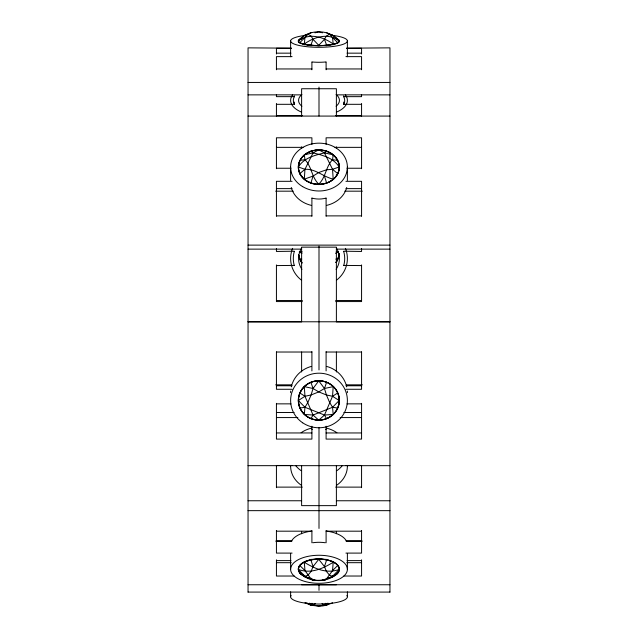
<?xml version="1.0" encoding="UTF-8"?>
<svg xmlns="http://www.w3.org/2000/svg" width="638" height="638" viewBox="0 0 638 638"><rect width="100%" height="100%" fill="white"/><g stroke="black" fill="none" stroke-linecap="round" stroke-linejoin="round"><path stroke-width="0.96" d="M326.568 151.102L324.463 152.889C314.725 155.281 303.991 157.865 298.329 166.981L304.964 169.301L304.31 179.134A15.727 14.658 83.2 0 0 310.937 182.859A15.735 15.479 45.5 0 0 318.753 184.167A15.727 15.479 -45.5 0 0 326.568 182.859A15.735 14.658 -83.2 0 0 333.195 179.134A15.735 13.135 78.7 0 0 337.63 173.56A15.735 11.149 64.4 0 0 339.185 166.981A15.727 8.996 50.9 0 0 337.63 160.401A15.735 7.01 37.1 0 0 333.195 154.827A15.727 5.487 22.6 0 0 326.568 151.102A15.735 4.665 7.6 0 0 318.753 149.794A15.727 4.657 -7.6 0 0 310.937 151.102A15.735 5.487 -22.6 0 0 304.31 154.827A15.727 7.01 -37.1 0 0 299.884 160.401A15.735 8.996 -50.9 0 0 298.329 166.981A15.727 11.149 -64.4 0 0 299.884 173.56A15.735 13.135 -78.7 0 0 304.31 179.134L313.043 176.096L318.753 172.491L326.409 169.82L332.542 169.301L339.177 166.981C333.514 157.865 322.788 155.281 313.043 152.889L304.31 154.827L304.964 159.683C311.807 166.638 311.615 177.372 318.753 184.167C325.898 177.372 325.707 166.638 332.542 159.683L333.195 154.827L324.463 152.889L318.753 149.794L313.043 152.889L304.964 169.301L299.884 173.552M332.542 396.278L333.195 386.628A15.727 13.821 49.1 0 0 326.568 382.361A15.735 14.243 17.3 0 0 318.753 380.862A15.727 14.235 -17.3 0 0 310.937 382.361A15.735 13.829 -49.1 0 0 304.31 386.62A15.727 13.063 -75.4 0 0 299.884 393A15.735 12.058 82.4 0 0 298.329 400.528A15.727 10.982 62.7 0 0 299.884 408.049A15.735 9.985 44.3 0 0 304.31 414.429A15.727 9.211 26.4 0 0 310.937 418.688A15.735 8.804 8.8 0 0 318.753 420.187A15.727 8.804 -8.8 0 0 326.568 418.688A15.735 9.219 -26.4 0 0 333.195 414.429A15.735 9.977 -44.3 0 0 337.63 408.049A15.735 10.982 -62.7 0 0 339.185 400.52A15.727 12.058 -82.4 0 0 337.63 393A15.735 13.063 75.4 0 0 333.195 386.62L324.463 388.502L318.753 391.915L311.097 394.962L304.964 396.278L298.329 400.528L304.964 407.275L324.463 415.043L333.195 414.429L332.542 407.275L329.583 402.331L326.409 394.962L324.463 388.502L318.753 380.87L313.043 388.502L311.097 394.962L307.931 402.331L304.964 407.275L304.31 414.429L313.043 415.043L332.542 407.275L339.177 400.528L332.542 396.278L326.409 394.962L318.753 391.915L313.043 388.502L304.31 386.628L304.964 396.278L313.043 415.043L318.753 420.179L324.463 415.043L332.542 396.278L337.622 393M322.565 580.038L324.463 580.269L326.409 579.009L332.542 570.595L333.195 562.277A15.727 13.31 -42.5 0 0 326.568 560.076A15.735 14.634 -20.1 0 0 318.753 559.303A15.727 14.626 20.1 0 0 310.937 560.076A15.735 13.31 42.5 0 0 304.31 562.269A15.727 10.862 48.2 0 0 299.884 565.555A15.735 7.664 46.8 0 0 298.329 569.439A15.727 4.211 41.3 0 0 299.884 573.315A15.735 1.013 32.7 0 0 304.31 576.6C313.13 581.944 324.375 581.952 333.195 576.6A15.735 1.013 -32.7 0 0 337.63 573.315A15.735 4.211 -41.3 0 0 339.185 569.439A15.727 7.664 -46.8 0 0 337.63 565.555A15.735 10.862 -48.2 0 0 333.195 562.269C322.621 568.745 310.77 574.056 298.329 569.439L304.964 576.266L313.043 580.269L314.949 580.038M311.097 32.602L307.931 34.292L304.964 37.562L304.31 43.982A15.727 10.926 -30.1 0 0 310.937 44.963A15.735 12.409 -11.9 0 0 318.753 45.306A15.727 12.409 11.9 0 0 326.568 44.963A15.735 10.926 30.1 0 0 333.195 43.982A15.735 8.182 39.2 0 0 337.63 42.515A15.735 4.594 41.7 0 0 339.185 40.784A15.727 0.71 39.6 0 0 337.63 39.062C327.733 29.38 309.781 29.372 299.884 39.054A15.735 0.71 -39.6 0 0 298.329 40.784A15.727 4.594 -41.7 0 0 299.884 42.515A15.735 8.182 -39.2 0 0 304.31 43.982C314.51 36.749 328.187 32.642 339.177 40.784L332.542 35.034L329.583 34.292L326.409 32.602M310.937 182.859L313.043 176.096M324.463 580.269L326.568 578.802A15.735 1.435 -21.2 0 1 333.195 576.6L329.583 575.213L326.409 571.417L324.463 566.592L326.568 560.076M324.463 388.502L326.568 382.361M310.937 44.963L313.043 39.349L311.097 35.991L307.931 34.292L304.964 35.034L298.329 40.784C309.318 32.642 322.995 36.749 333.195 43.982L332.542 37.562L329.583 34.292L326.409 35.991L324.463 39.349L318.753 45.306L313.043 39.349M324.463 566.592L318.753 559.303L313.043 566.592L311.097 571.417L307.931 575.213L304.31 576.6A15.727 1.435 21.2 0 1 310.937 578.794A15.735 2.759 7.4 0 1 311.87 578.849M310.937 418.688L313.043 415.043M307.931 603.341L304.964 602.806L311.097 605.295L318.753 606.1L324.463 604.872L325.516 603.293M332.542 576.266L339.177 569.439C326.736 574.056 314.893 568.745 304.31 562.277L304.964 570.595L311.097 579.009C320.316 582.614 329.822 578.243 337.622 573.315M332.542 570.595L337.622 565.563M299.884 42.515L304.964 37.562M328.785 603.827C323.099 607.392 315.244 606.371 309.55 603.157M322.015 603.684L324.463 604.872L327.956 603.157M308.72 603.827L311.097 605.295L315.491 603.684M332.542 602.806L326.409 605.295L324.463 604.872M335.5 253.286L338.26 252.185M314.949 32.801L318.753 31.9L322.565 32.801M298.552 254.65A15.248 10.415 65.4 0 0 299.884 259.411L301.766 259.084M299.884 408.049L304.964 407.275M299.884 160.401L304.964 159.683M336.218 251.858L338.196 251.827M346.594 48.185L389.954 47.858L389.954 592.144M291.406 48.257L276.429 48.265L276.429 54.031M346.594 48.257L361.571 48.265L361.571 54.031M276.429 53.161L290.96 53.161M347.04 53.161L361.571 53.161M292.076 56.63L276.429 56.63L276.429 69.765M345.924 56.63L361.571 56.63L361.571 69.765M276.429 68.952L311.902 68.952M326.098 68.952L361.571 68.952M248.046 82.446L389.954 82.446M248.046 94.863L301.614 94.863M336.385 94.863L389.954 94.863M276.429 104.313L294.317 104.313A27.035 14.052 6.3 0 1 294.381 96.673M361.571 104.313L343.683 104.313L343.683 102.072M276.429 115.701L302.292 115.701M335.708 115.701L361.571 115.701M248.046 116.076L389.954 116.076M276.429 147.354L303.034 147.354M334.966 147.354L361.571 147.354M276.429 168.241L290.96 168.241M347.04 168.241L361.571 168.241M292.076 181.312L276.429 181.312L276.429 216.226M345.924 181.312L361.571 181.312L361.571 216.226M276.429 188.625L292.076 188.625M345.924 188.625L361.571 188.625M275.664 191.177L293.249 191.177M344.751 191.177L362.336 191.177M276.429 215.883L311.902 215.883M326.098 215.883L361.571 215.883M248.046 245.12L389.954 245.12M248.046 249.131L301.614 249.131M336.385 249.131L389.954 249.131M294.317 251.213L276.429 251.452L276.429 248.605M343.683 251.213L361.571 251.452L361.571 248.605M276.429 265.591L294.317 265.4M343.683 265.4L361.571 265.591M276.429 300.522L302.292 300.522M335.708 300.522L361.571 300.522M302.292 301.567L276.429 301.567L276.429 264.914M335.708 301.567L361.571 301.567L361.571 264.914M248.046 321.783L389.954 321.783M248.046 321.847L301.264 321.847M336.736 321.847L389.954 321.847M276.429 352.024L311.902 352.024M326.098 352.024L361.571 352.024M275.664 384.834L291.574 384.834M346.426 384.834L362.336 384.834M276.429 385.775L292.076 385.775M345.924 385.775L361.571 385.775M292.076 389.276L276.429 389.276L276.429 351.833M345.924 389.276L361.571 389.276L361.571 351.833M276.429 403.854L290.96 403.854M361.571 403.854L347.04 403.854M276.429 412.515L294.166 412.515M343.834 412.515L361.571 412.515M276.429 417.571L297.858 417.571M340.142 417.571L361.571 417.571M276.429 432.955L311.902 432.955M326.098 432.955L361.571 432.955M292.076 465.461L276.429 465.461L276.429 487.695M345.924 465.461L361.571 465.461L361.571 487.695M248.046 465.668L389.954 465.668M276.429 487.121L302.292 487.121M335.708 487.121L361.571 487.121M248.046 500.758L301.614 500.758M336.385 500.758L389.954 500.758M248.046 510.655L389.954 510.655M276.429 531.183L311.902 531.183M326.098 531.183L361.571 531.183M276.429 540.952L292.076 540.952M345.924 540.952L361.571 540.952M275.664 541.12L291.574 541.12M346.426 541.12L362.336 541.12M292.076 553.098L276.429 553.098L276.429 530.497M345.924 553.098L361.571 553.098L361.571 530.497M276.429 560.611L290.96 560.611M347.04 560.611L361.571 560.611M276.429 562.684L291.207 562.684M346.793 562.684L361.571 562.684M294.166 576.026L276.429 576.026L276.429 559.821M343.834 576.026L361.571 576.026L361.571 559.821M248.046 584.751L389.954 584.751M248.046 592.08L389.954 592.08M291.406 48.185L248.046 47.858L248.046 592.144M299.318 251.827L302.276 251.866M304.964 169.301C315.603 168.623 323.322 176.925 333.195 179.126L332.542 169.301L324.463 152.889M332.542 159.683L337.622 160.401M332.542 407.275L337.622 408.049M335.74 259.084L337.622 259.403A15.248 10.415 -65.4 0 0 339.081 253.701M299.254 252.185L302.013 253.286M299.884 573.315L304.964 576.266M299.884 393L304.964 396.278M310.937 578.802L313.043 580.269M332.542 169.301L337.622 173.552M310.937 151.102L313.043 152.889M332.542 37.562L337.622 42.515M299.884 565.563L304.964 570.595M311.99 603.293L313.043 604.872M324.463 415.043L326.568 418.688M324.463 39.349L326.568 44.963M310.937 382.361L313.043 388.502M310.937 560.076L313.043 566.592M324.463 176.096L326.568 182.859M361.571 94.647L361.571 96.657L343.683 96.657L343.683 95.883M361.571 103.523L361.571 116.363M361.571 168.735L361.571 137.8L326.098 137.8L326.098 144.363M361.571 403.336L361.571 439.088L326.098 439.088L326.098 426.2M347.383 40.96L347.383 56.766M347.383 167.076L347.383 180.45M347.383 553.489L347.383 569.287A28.383 14.02 0 0 1 304.812 581.425A28.383 14.02 0 0 1 304.812 557.141A28.383 14.02 0 0 1 347.383 569.287M347.383 591.841L347.383 596.737M336.385 116.108L336.385 88.738L301.614 88.738L301.614 116.108M336.385 146.812L336.385 148.518M336.385 174.7L336.385 176.59M336.385 321.815L336.385 247.153L301.614 247.153L301.614 321.815M336.385 351.985L336.385 371.986M336.385 465.764L336.385 505.639L301.614 505.639L301.614 465.764M336.385 531.374L336.385 533.751M336.385 584.783L301.614 584.783M326.098 62.093L326.098 69.765M326.098 198.139L326.098 216.226M326.098 351.61L326.098 370.917M326.098 530.497L326.098 542.779M319 87.055L319 116.044M319 246.124L319 369.936M319 427.444L319 528.447M319 585.054L319 590.341M311.902 62.093L311.902 69.765M311.902 144.363L311.902 137.8L276.429 137.8L276.429 168.735M311.902 198.139L311.902 216.226M311.902 351.61L311.902 370.917M311.902 426.2L311.902 439.088L276.429 439.088L276.429 403.336M311.902 530.497L311.902 542.779M301.614 146.812L301.614 148.518M301.614 351.985L301.614 371.986M301.614 531.374L301.614 533.751M294.317 95.883L294.317 96.649L276.429 96.657L276.429 94.647M294.317 102.072L294.317 104.297M290.617 40.96L290.617 56.766M290.617 167.076L290.617 180.45M290.617 553.489L290.617 569.287M290.617 591.841L290.617 596.737M276.429 103.523L276.429 116.363M326.074 198.083A23.662 21.022 -0.3 0 1 311.918 198.091M325.962 61.95A23.734 7.409 -0.1 0 1 312.014 61.974M343.627 96.673A27.035 14.14 -6.3 0 1 343.786 104.313M294.293 265.591A26.86 25.951 21.1 0 1 294.309 251.452M343.691 251.452A26.86 25.975 -21.4 0 1 343.715 265.591M311.926 429.422A25.153 22.729 0.3 0 1 312.349 429.31M325.643 429.318A25.153 22.729 0.3 0 1 326.074 429.43M312.827 542.755A24.108 13.773 -0.1 0 1 325.181 542.739M336.529 38.998A15.248 8.079 -41.6 0 1 337.63 39.795A15.248 4.45 -44 0 1 339.185 41.526A15.248 0.518 -41.6 0 1 337.63 43.256A15.248 3.11 -35.1 0 0 333.195 44.724A15.248 5.886 -24.1 0 0 326.568 45.705A15.248 7.393 -8.7 0 0 318.753 46.048A15.248 7.393 8.7 0 0 310.937 45.705A15.248 5.886 24.1 0 0 304.31 44.724A15.248 3.11 35.1 0 0 299.884 43.256A15.248 0.518 41.6 0 1 298.329 41.526A15.248 4.45 44 0 1 299.884 39.795A15.248 8.079 41.6 0 1 301.495 38.766M337.63 39.054A15.735 2.879 33.3 0 1 336.529 38.838M302.053 38.503A15.727 2.879 -33.3 0 1 299.884 39.054M337.63 259.403A15.248 9.53 -46.2 0 1 336.011 262.346M336.011 262.33A15.735 12.975 -72.6 0 0 337.63 259.227A15.727 12.098 84.8 0 0 339.081 253.637M299.884 259.403A15.248 9.53 46.2 0 0 302.053 263.151A15.727 12.975 72.6 0 1 299.884 259.227A15.735 12.098 -84.8 0 1 298.632 255.104M299.884 572.653A15.248 10.543 -51.2 0 0 304.31 575.939A15.248 13.015 -46.3 0 0 309.566 578.02M299.884 572.653A15.248 7.313 -49.2 0 1 298.329 568.777A15.248 3.82 -43.3 0 1 299.884 564.901A15.248 0.582 -34.3 0 1 304.31 561.607A15.248 1.89 -22.3 0 0 310.937 559.414A15.248 3.222 -7.8 0 0 318.753 558.641A15.248 3.222 7.8 0 0 326.576 559.414A15.248 1.89 22.3 0 0 333.203 561.615A15.248 0.582 34.3 0 1 337.63 564.901A15.248 3.82 43.3 0 1 339.185 568.777A15.248 7.313 49.2 0 1 337.63 572.653A15.248 10.543 51.2 0 1 333.195 575.939A15.248 13.015 46.3 0 1 327.493 578.076M311.87 578.451A15.248 14.355 -23.1 0 1 311.4 578.307M290.617 392.705A28.383 27.298 0 0 1 290.665 391.07M291.271 386.883A28.383 27.298 0 0 1 311.192 366.459M326.808 366.459A28.383 27.298 0 0 1 346.729 386.883M347.335 391.07A28.383 27.298 0 0 1 347.383 392.705M339.089 396.278A20.432 19.65 0 0 1 338.642 398.112M291.71 540.753A28.383 14.02 0 0 1 311.192 531.127M326.808 531.127A28.383 14.02 0 0 1 346.29 540.753M311.48 578.666A20.432 10.088 0 0 1 302.731 563.187A20.432 10.088 0 0 1 335.269 563.187A20.432 10.088 0 0 1 326.52 578.666M346.912 595.406A28.383 7.297 0 0 1 319 604.034A28.383 7.297 0 0 1 291.087 595.406M342.207 465.764A28.383 24.435 0 0 1 336.888 470.669M301.112 470.669A28.383 24.435 0 0 1 295.793 465.764M301.112 432.731A28.383 24.435 0 0 1 311.192 428.21M326.808 428.21A28.383 24.435 0 0 1 336.888 432.731M347.383 466.147A28.383 24.435 0 0 1 336.888 485.111M301.112 485.111A28.383 24.435 0 0 1 290.617 466.147M345.389 248.357A28.383 27.554 0 0 1 336.888 279.883M301.112 279.883A28.383 27.554 0 0 1 292.611 248.357M336.465 248.214A20.432 19.834 0 0 1 336.098 269.348M301.902 269.348A20.432 19.834 0 0 1 301.535 248.214M339.089 255.28A20.432 19.834 0 0 1 336.098 262.521M301.902 262.521A20.432 19.834 0 0 1 298.911 255.28M345.389 94.91A28.383 14.865 0 0 1 336.888 111.929M301.112 111.929A28.383 14.865 0 0 1 292.611 94.91M336.098 94.528A20.432 10.702 0 0 1 336.098 106.243M301.902 106.243A20.432 10.702 0 0 1 301.902 94.528M332.039 35.321A28.383 6.348 0 0 1 341.019 44.963A28.383 6.348 0 0 1 296.981 44.963A28.383 6.348 0 0 1 305.961 35.321M336.098 38.455A20.432 4.57 0 0 1 332.422 44.405A20.432 4.57 0 0 1 305.578 44.405A20.432 4.57 0 0 1 301.902 38.455M346.729 187.46A28.383 23.917 0 0 1 326.808 205.348M311.192 205.348A28.383 23.917 0 0 1 291.271 187.46M299.884 173.967A15.248 6.34 38.2 0 0 304.31 179.541A15.248 4.801 23.3 0 0 310.937 183.273A15.248 3.972 7.9 0 0 318.753 184.581A15.248 3.972 -7.9 0 0 326.576 183.273A15.248 4.801 -23.3 0 0 333.203 179.541A15.248 6.34 -38.2 0 0 337.63 173.967A15.248 8.35 -52.5 0 0 339.185 167.387A15.248 10.527 -66.7 0 0 337.63 160.808A15.248 12.537 -81.8 0 0 333.195 155.233A15.248 14.076 78.6 0 0 326.568 151.509A15.248 14.913 39.4 0 0 318.753 150.201A15.248 14.913 -39.4 0 0 310.937 151.509A15.248 14.076 -78.6 0 0 304.31 155.233A15.248 12.537 81.8 0 0 299.884 160.816A15.248 10.527 66.7 0 0 298.329 167.387A15.248 8.35 52.5 0 0 299.884 173.967M299.884 407.841A15.248 12.353 73.9 0 0 304.31 414.221A15.248 13.127 47.7 0 0 310.937 418.48A15.248 13.55 16.7 0 0 318.753 419.979A15.248 13.55 -16.7 0 0 326.576 418.48A15.248 13.127 -47.7 0 0 333.203 414.221A15.248 12.353 -73.9 0 0 337.63 407.841A15.248 11.348 83.8 0 0 339.185 400.321A15.248 10.248 63.8 0 0 337.63 392.793A15.248 9.243 45.1 0 0 333.195 386.413A15.248 8.469 26.9 0 0 326.568 382.154A15.248 8.047 8.9 0 0 318.753 380.655A15.248 8.047 -8.9 0 0 310.937 382.154A15.248 8.469 -26.9 0 0 304.31 386.421A15.248 9.243 -45.1 0 0 299.884 392.793A15.248 10.248 -63.8 0 0 298.329 400.321A15.248 11.34 -83.8 0 0 299.884 407.841M302.659 422.795A28.383 27.298 0 0 0 347.271 402.929A28.383 27.298 0 0 0 307.077 375.71A28.383 27.298 0 0 0 302.659 422.795M308.784 417.491A20.432 19.65 0 0 0 339.432 400.481A20.432 19.65 0 0 0 308.784 383.462A20.432 19.65 0 0 0 308.784 417.491M302.659 186.631A28.383 23.917 0 0 0 347.271 169.222A28.383 23.917 0 0 0 307.077 145.368A28.383 23.917 0 0 0 302.659 186.631M308.784 181.982A20.432 17.218 0 0 0 339.432 167.076A20.432 17.218 0 0 0 308.784 152.163A20.432 17.218 0 0 0 308.784 181.982"/></g></svg>
